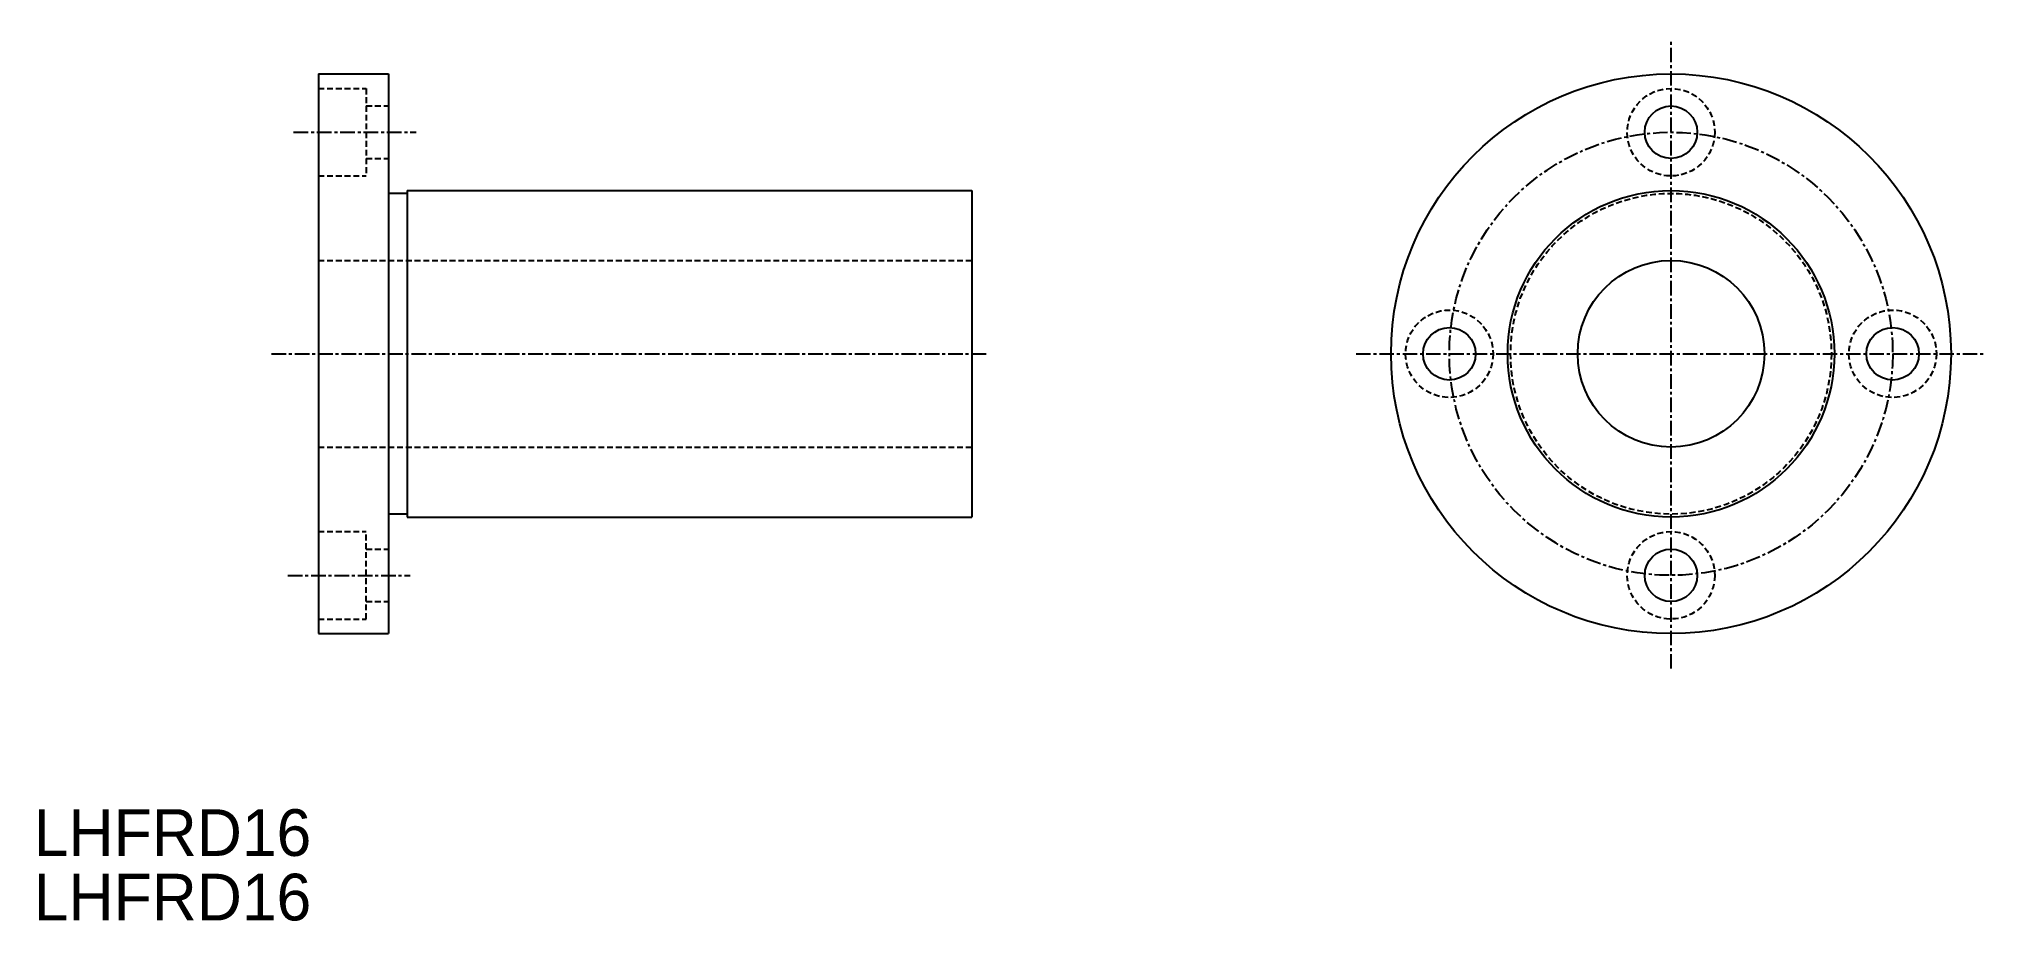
# Model space of a CAD drawing. Extents: x 291 to 457, y 141 to 216.
import ezdxf

# ---------------------------------------------------------------- set-up
doc = ezdxf.new("R2010")
doc.units = 0
doc.linetypes.add('CENTER', pattern=[2, 1.25, -0.25, 0.25, -0.25])
doc.linetypes.add('DASHED', pattern=[0.75, 0.5, -0.25])
doc.layers.get('0').update_dxf_attribs({"linetype": 'CONTINUOUS'})
doc.layers.add('CENTER', color=1, linetype='CENTER')

msp = doc.modelspace()

# ---------------------------------------------------------------- linework, layer by layer
at = {"color": 7, "linetype": 'CONTINUOUS'}
for p, q in [((314.5, 213.38), (320.5, 213.38)), ((314.5, 213.38), (314.5, 165.38)), ((320.5, 213.38), (320.5, 165.38)), ((322.1, 203.13), (320.5, 203.13)), ((322.1, 203.38), (370.5, 203.38)), ((322.1, 203.38), (322.1, 175.38)), ((370.5, 203.38), (370.5, 175.38)), ((322.1, 175.63), (320.5, 175.63)), ((322.1, 175.38), (370.5, 175.38)), ((314.5, 165.38), (320.5, 165.38))]:
    msp.add_line(p, q, dxfattribs=at)
at = {"color": 3, "linetype": 'DASHED'}
for p, q in [((314.5, 212.13), (318.6, 212.13)), ((318.6, 212.13), (318.6, 204.63)), ((318.6, 210.63), (320.5, 210.63)), ((318.6, 206.13), (320.5, 206.13)), ((314.5, 204.63), (318.6, 204.63)), ((314.5, 197.38), (370.5, 197.38)), ((314.5, 181.38), (370.5, 181.38)), ((314.5, 174.13), (318.6, 174.13)), ((318.6, 166.63), (318.6, 174.13)), ((318.6, 172.63), (320.5, 172.63)), ((318.6, 168.13), (320.5, 168.13)), ((314.5, 166.63), (318.6, 166.63))]:
    msp.add_line(p, q, dxfattribs=at)
at = {"color": 7, "linetype": 'CONTINUOUS'}
for centre, radius in [((430.44, 189.38), 24), ((430.44, 208.38), 2.25), ((430.44, 189.38), 14), ((430.44, 189.38), 8), ((411.44, 189.38), 2.25), ((449.44, 189.38), 2.25), ((430.44, 170.38), 2.25)]:
    msp.add_circle(centre, radius, dxfattribs=at)
at = {"color": 3, "linetype": 'DASHED'}
for centre, radius in [((430.44, 208.38), 3.75), ((430.44, 189.38), 13.75), ((411.44, 189.38), 3.75), ((449.44, 189.38), 3.75), ((430.44, 170.38), 3.75)]:
    msp.add_circle(centre, radius, dxfattribs=at)
at = {"layer": 'CENTER', "color": 1, "linetype": 'CENTER'}
for p, q in [((430.44, 162.38), (430.44, 216.38)), ((312.38, 208.38), (322.88, 208.38)), ((310.48, 189.38), (371.88, 189.38)), ((403.44, 189.38), (457.44, 189.38)), ((311.88, 170.38), (322.38, 170.38))]:
    msp.add_line(p, q, dxfattribs=at)
msp.add_circle((430.44, 189.38), 19, dxfattribs=at)

# ---------------------------------------------------------------- texts
at = {"color": 7, "linetype": 'CONTINUOUS'}
for p in [(290.11, 146.32), (290.11, 140.79)]:
    msp.add_text('LHFRD16', height=4, dxfattribs=at).set_placement(p)

doc.saveas('drawing.dxf')
